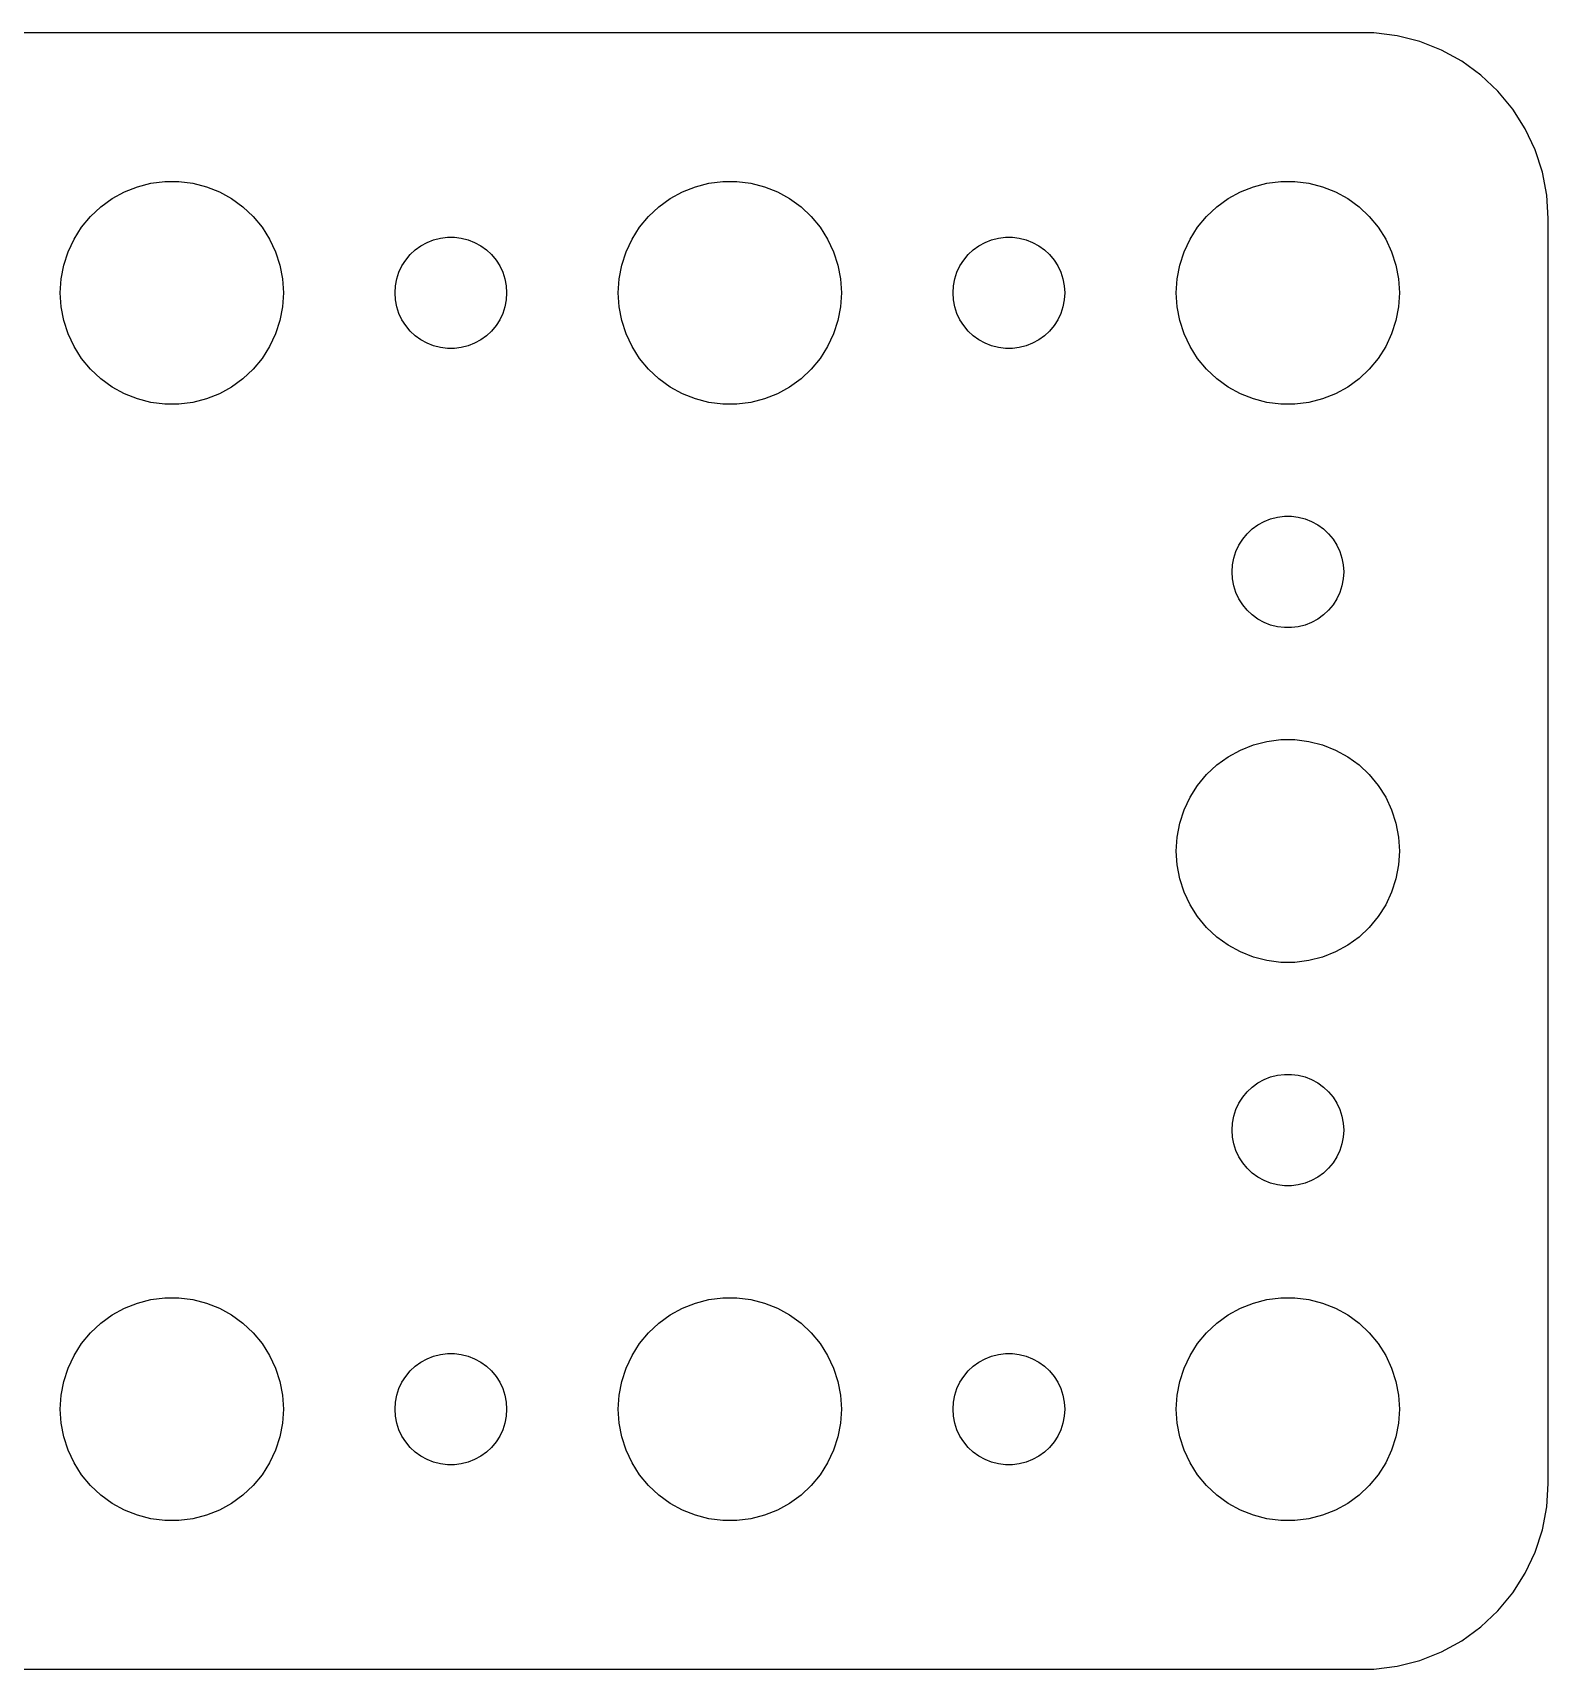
# Model space of a CAD drawing. Header units: metres. Extents: x -37 to 37, y 248 to 508.
# Drawn here: x -3.74 to 37, y 410.01 to 453.99 of the extents above; entities that cross this region are included whole.
import ezdxf

# ---------------------------------------------------------------- set-up
doc = ezdxf.new("R2010")
doc.units = ezdxf.units.M

msp = doc.modelspace()

# ---------------------------------------------------------------- linework, layer by layer
for p, q in [((32.3139, 453.99), (-32.3139, 453.99)), ((32.9369, 453.911), (32.3139, 453.99)), ((33.5451, 453.755), (32.9369, 453.911)), ((34.1289, 453.524), (33.5451, 453.755)), ((34.6791, 453.222), (34.1289, 453.524)), ((35.1871, 452.853), (34.6791, 453.222)), ((35.6448, 452.423), (35.1871, 452.853)), ((36.0451, 451.939), (35.6448, 452.423)), ((36.3815, 451.409), (36.0451, 451.939)), ((36.6489, 450.841), (36.3815, 451.409)), ((36.8429, 450.243), (36.6489, 450.841)), ((-0.92705, 449.853), (-0.56213, 449.947)), ((-0.56213, 449.947), (-0.18837, 449.994)), ((-0.18837, 449.994), (0.18837, 449.994)), ((0.18837, 449.994), (0.56213, 449.947)), ((0.56213, 449.947), (0.92705, 449.853)), ((14.0729, 449.853), (14.4379, 449.947)), ((14.4379, 449.947), (14.8116, 449.994)), ((14.8116, 449.994), (15.1884, 449.994)), ((15.1884, 449.994), (15.5621, 449.947)), ((15.5621, 449.947), (15.927, 449.853)), ((29.0729, 449.853), (29.4379, 449.947)), ((29.4379, 449.947), (29.8116, 449.994)), ((29.8116, 449.994), (30.1884, 449.994)), ((30.1884, 449.994), (30.5621, 449.947)), ((30.5621, 449.947), (30.927, 449.853)), ((36.9606, 449.627), (36.8429, 450.243)), ((-1.91226, 449.312), (-1.60747, 449.533)), ((-1.60747, 449.533), (-1.27733, 449.714)), ((-1.27733, 449.714), (-0.92705, 449.853)), ((0.92705, 449.853), (1.27733, 449.714)), ((1.27733, 449.714), (1.60747, 449.533)), ((1.60747, 449.533), (1.91226, 449.312)), ((13.0877, 449.312), (13.3925, 449.533)), ((13.3925, 449.533), (13.7227, 449.714)), ((13.7227, 449.714), (14.0729, 449.853)), ((15.927, 449.853), (16.2773, 449.714)), ((16.2773, 449.714), (16.6075, 449.533)), ((16.6075, 449.533), (16.9123, 449.312)), ((28.0877, 449.312), (28.3925, 449.533)), ((28.3925, 449.533), (28.7227, 449.714)), ((28.7227, 449.714), (29.0729, 449.853)), ((30.927, 449.853), (31.2773, 449.714)), ((31.2773, 449.714), (31.6075, 449.533)), ((31.6075, 449.533), (31.9123, 449.312)), ((37, 449), (36.9606, 449.627)), ((-2.42705, 448.763), (-2.1869, 449.054)), ((-2.1869, 449.054), (-1.91226, 449.312)), ((1.91226, 449.312), (2.1869, 449.054)), ((2.1869, 449.054), (2.42705, 448.763)), ((12.5729, 448.763), (12.8131, 449.054)), ((12.8131, 449.054), (13.0877, 449.312)), ((16.9123, 449.312), (17.1869, 449.054)), ((17.1869, 449.054), (17.427, 448.763)), ((27.5729, 448.763), (27.8131, 449.054)), ((27.8131, 449.054), (28.0877, 449.312)), ((31.9123, 449.312), (32.1869, 449.054)), ((32.1869, 449.054), (32.427, 448.763)), ((-2.62891, 448.445), (-2.42705, 448.763)), ((2.42705, 448.763), (2.62891, 448.445)), ((12.3711, 448.445), (12.5729, 448.763)), ((17.427, 448.763), (17.6289, 448.445)), ((27.3711, 448.445), (27.5729, 448.763)), ((32.427, 448.763), (32.6289, 448.445)), ((37, 415), (37, 449)), ((-2.78932, 448.104), (-2.62891, 448.445)), ((2.62891, 448.445), (2.78932, 448.104)), ((6.54385, 448.156), (6.69626, 448.266)), ((6.69626, 448.266), (6.86133, 448.357)), ((6.86133, 448.357), (7.03647, 448.427)), ((7.03647, 448.427), (7.21892, 448.473)), ((7.21892, 448.473), (7.40581, 448.497)), ((7.40581, 448.497), (7.59418, 448.497)), ((7.59418, 448.497), (7.78107, 448.473)), ((7.78107, 448.473), (7.96352, 448.427)), ((7.96352, 448.427), (8.13866, 448.357)), ((8.13866, 448.357), (8.30373, 448.266)), ((8.30373, 448.266), (8.45613, 448.156)), ((12.2107, 448.104), (12.3711, 448.445)), ((17.6289, 448.445), (17.7893, 448.104)), ((21.5439, 448.156), (21.6963, 448.266)), ((21.6963, 448.266), (21.8613, 448.357)), ((21.8613, 448.357), (22.0365, 448.427)), ((22.0365, 448.427), (22.2189, 448.473)), ((22.2189, 448.473), (22.4058, 448.497)), ((22.4058, 448.497), (22.5942, 448.497)), ((22.5942, 448.497), (22.7811, 448.473)), ((22.7811, 448.473), (22.9635, 448.427)), ((22.9635, 448.427), (23.1387, 448.357)), ((23.1387, 448.357), (23.3037, 448.266)), ((23.3037, 448.266), (23.4561, 448.156)), ((27.2107, 448.104), (27.3711, 448.445)), ((32.6289, 448.445), (32.7893, 448.104)), ((-2.97633, 447.376), (-2.90575, 447.746)), ((-2.90575, 447.746), (-2.78932, 448.104)), ((2.78932, 448.104), (2.90575, 447.746)), ((2.90575, 447.746), (2.97633, 447.376)), ((6.10533, 447.552), (6.18553, 447.723)), ((6.18553, 447.723), (6.28647, 447.882)), ((6.28647, 447.882), (6.40654, 448.027)), ((6.40654, 448.027), (6.54385, 448.156)), ((8.45613, 448.156), (8.59344, 448.027)), ((8.59344, 448.027), (8.71352, 447.882)), ((8.71352, 447.882), (8.81445, 447.723)), ((8.81445, 447.723), (8.89465, 447.552)), ((12.0237, 447.376), (12.0942, 447.746)), ((12.0942, 447.746), (12.2107, 448.104)), ((17.7893, 448.104), (17.9057, 447.746)), ((17.9057, 447.746), (17.9763, 447.376)), ((21.1053, 447.552), (21.1855, 447.723)), ((21.1855, 447.723), (21.2865, 447.882)), ((21.2865, 447.882), (21.4065, 448.027)), ((21.4065, 448.027), (21.5439, 448.156)), ((23.4561, 448.156), (23.5934, 448.027)), ((23.5934, 448.027), (23.7135, 447.882)), ((23.7135, 447.882), (23.8145, 447.723)), ((23.8145, 447.723), (23.8947, 447.552)), ((27.0237, 447.376), (27.0942, 447.746)), ((27.0942, 447.746), (27.2107, 448.104)), ((32.7893, 448.104), (32.9057, 447.746)), ((32.9057, 447.746), (32.9763, 447.376)), ((-3, 447), (-2.97633, 447.376)), ((2.97633, 447.376), (3, 447)), ((6.01183, 447.188), (6.04712, 447.373)), ((6.04712, 447.373), (6.10533, 447.552)), ((8.89465, 447.552), (8.95287, 447.373)), ((8.95287, 447.373), (8.98816, 447.188)), ((12, 447), (12.0237, 447.376)), ((17.9763, 447.376), (18, 447)), ((21.0118, 447.188), (21.0471, 447.373)), ((21.0471, 447.373), (21.1053, 447.552)), ((23.8947, 447.552), (23.9529, 447.373)), ((23.9529, 447.373), (23.9882, 447.188)), ((27, 447), (27.0237, 447.376)), ((32.9763, 447.376), (33, 447)), ((-2.97633, 446.624), (-3, 447)), ((3, 447), (2.97633, 446.624)), ((6, 447), (6.01183, 447.188)), ((6.01183, 446.812), (6, 447)), ((8.98816, 447.188), (9, 447)), ((9, 447), (8.98816, 446.812)), ((12.0237, 446.624), (12, 447)), ((18, 447), (17.9763, 446.624)), ((21, 447), (21.0118, 447.188)), ((21.0118, 446.812), (21, 447)), ((23.9882, 447.188), (24, 447)), ((24, 447), (23.9882, 446.812)), ((27.0237, 446.624), (27, 447)), ((33, 447), (32.9763, 446.624)), ((-2.90575, 446.254), (-2.97633, 446.624)), ((2.97633, 446.624), (2.90575, 446.254)), ((6.04712, 446.627), (6.01183, 446.812)), ((6.10533, 446.448), (6.04712, 446.627)), ((6.18553, 446.277), (6.10533, 446.448)), ((8.89465, 446.448), (8.81445, 446.277)), ((8.95287, 446.627), (8.89465, 446.448)), ((8.98816, 446.812), (8.95287, 446.627)), ((12.0942, 446.254), (12.0237, 446.624)), ((17.9763, 446.624), (17.9057, 446.254)), ((21.0471, 446.627), (21.0118, 446.812)), ((21.1053, 446.448), (21.0471, 446.627)), ((21.1855, 446.277), (21.1053, 446.448)), ((23.8947, 446.448), (23.8145, 446.277)), ((23.9529, 446.627), (23.8947, 446.448)), ((23.9882, 446.812), (23.9529, 446.627)), ((27.0942, 446.254), (27.0237, 446.624)), ((32.9763, 446.624), (32.9057, 446.254)), ((-2.78932, 445.896), (-2.90575, 446.254)), ((2.90575, 446.254), (2.78932, 445.896)), ((6.28647, 446.118), (6.18553, 446.277)), ((6.40654, 445.973), (6.28647, 446.118)), ((6.54385, 445.844), (6.40654, 445.973)), ((8.59344, 445.973), (8.45613, 445.844)), ((8.71352, 446.118), (8.59344, 445.973)), ((8.81445, 446.277), (8.71352, 446.118)), ((12.2107, 445.896), (12.0942, 446.254)), ((17.9057, 446.254), (17.7893, 445.896)), ((21.2865, 446.118), (21.1855, 446.277)), ((21.4065, 445.973), (21.2865, 446.118)), ((21.5439, 445.844), (21.4065, 445.973)), ((23.5934, 445.973), (23.4561, 445.844)), ((23.7135, 446.118), (23.5934, 445.973)), ((23.8145, 446.277), (23.7135, 446.118)), ((27.2107, 445.896), (27.0942, 446.254)), ((32.9057, 446.254), (32.7893, 445.896)), ((-2.62891, 445.555), (-2.78932, 445.896)), ((-2.42705, 445.237), (-2.62891, 445.555)), ((2.62891, 445.555), (2.42705, 445.237)), ((2.78932, 445.896), (2.62891, 445.555)), ((6.69626, 445.734), (6.54385, 445.844)), ((6.86133, 445.643), (6.69626, 445.734)), ((7.03647, 445.573), (6.86133, 445.643)), ((7.21892, 445.527), (7.03647, 445.573)), ((7.40581, 445.503), (7.21892, 445.527)), ((7.78107, 445.527), (7.59418, 445.503)), ((7.96352, 445.573), (7.78107, 445.527)), ((8.13866, 445.643), (7.96352, 445.573)), ((8.30373, 445.734), (8.13866, 445.643)), ((8.45613, 445.844), (8.30373, 445.734)), ((12.3711, 445.555), (12.2107, 445.896)), ((12.5729, 445.237), (12.3711, 445.555)), ((17.6289, 445.555), (17.427, 445.237)), ((17.7893, 445.896), (17.6289, 445.555)), ((21.6963, 445.734), (21.5439, 445.844)), ((21.8613, 445.643), (21.6963, 445.734)), ((22.0365, 445.573), (21.8613, 445.643)), ((22.2189, 445.527), (22.0365, 445.573)), ((22.4058, 445.503), (22.2189, 445.527)), ((22.7811, 445.527), (22.5942, 445.503)), ((22.9635, 445.573), (22.7811, 445.527)), ((23.1387, 445.643), (22.9635, 445.573)), ((23.3037, 445.734), (23.1387, 445.643)), ((23.4561, 445.844), (23.3037, 445.734)), ((27.3711, 445.555), (27.2107, 445.896)), ((27.5729, 445.237), (27.3711, 445.555)), ((32.6289, 445.555), (32.427, 445.237)), ((32.7893, 445.896), (32.6289, 445.555)), ((-2.1869, 444.946), (-2.42705, 445.237)), ((2.42705, 445.237), (2.1869, 444.946)), ((7.59418, 445.503), (7.40581, 445.503)), ((12.8131, 444.946), (12.5729, 445.237)), ((17.427, 445.237), (17.1869, 444.946)), ((22.5942, 445.503), (22.4058, 445.503)), ((27.8131, 444.946), (27.5729, 445.237)), ((32.427, 445.237), (32.1869, 444.946)), ((-1.91226, 444.688), (-2.1869, 444.946)), ((-1.60747, 444.467), (-1.91226, 444.688)), ((1.91226, 444.688), (1.60747, 444.467)), ((2.1869, 444.946), (1.91226, 444.688)), ((13.0877, 444.688), (12.8131, 444.946)), ((13.3925, 444.467), (13.0877, 444.688)), ((16.9123, 444.688), (16.6075, 444.467)), ((17.1869, 444.946), (16.9123, 444.688)), ((28.0877, 444.688), (27.8131, 444.946)), ((28.3925, 444.467), (28.0877, 444.688)), ((31.9123, 444.688), (31.6075, 444.467)), ((32.1869, 444.946), (31.9123, 444.688)), ((-1.27733, 444.286), (-1.60747, 444.467)), ((-0.92705, 444.147), (-1.27733, 444.286)), ((1.27733, 444.286), (0.92705, 444.147)), ((1.60747, 444.467), (1.27733, 444.286)), ((13.7227, 444.286), (13.3925, 444.467)), ((14.0729, 444.147), (13.7227, 444.286)), ((16.2773, 444.286), (15.927, 444.147)), ((16.6075, 444.467), (16.2773, 444.286)), ((28.7227, 444.286), (28.3925, 444.467)), ((29.0729, 444.147), (28.7227, 444.286)), ((31.2773, 444.286), (30.927, 444.147)), ((31.6075, 444.467), (31.2773, 444.286)), ((-0.56213, 444.053), (-0.92705, 444.147)), ((-0.18837, 444.006), (-0.56213, 444.053)), ((0.18837, 444.006), (-0.18837, 444.006)), ((0.56213, 444.053), (0.18837, 444.006)), ((0.92705, 444.147), (0.56213, 444.053)), ((14.4379, 444.053), (14.0729, 444.147)), ((14.8116, 444.006), (14.4379, 444.053)), ((15.1884, 444.006), (14.8116, 444.006)), ((15.5621, 444.053), (15.1884, 444.006)), ((15.927, 444.147), (15.5621, 444.053)), ((29.4379, 444.053), (29.0729, 444.147)), ((29.8116, 444.006), (29.4379, 444.053)), ((30.1884, 444.006), (29.8116, 444.006)), ((30.5621, 444.053), (30.1884, 444.006)), ((30.927, 444.147), (30.5621, 444.053)), ((29.0439, 440.656), (29.1963, 440.766)), ((29.1963, 440.766), (29.3613, 440.857)), ((29.3613, 440.857), (29.5365, 440.927)), ((29.5365, 440.927), (29.7189, 440.973)), ((29.7189, 440.973), (29.9058, 440.997)), ((29.9058, 440.997), (30.0942, 440.997)), ((30.0942, 440.997), (30.2811, 440.973)), ((30.2811, 440.973), (30.4635, 440.927)), ((30.4635, 440.927), (30.6387, 440.857)), ((30.6387, 440.857), (30.8037, 440.766)), ((30.8037, 440.766), (30.9561, 440.656)), ((28.6855, 440.223), (28.7865, 440.382)), ((28.7865, 440.382), (28.9065, 440.527)), ((28.9065, 440.527), (29.0439, 440.656)), ((30.9561, 440.656), (31.0934, 440.527)), ((31.0934, 440.527), (31.2135, 440.382)), ((31.2135, 440.382), (31.3145, 440.223)), ((28.5118, 439.688), (28.5471, 439.873)), ((28.5471, 439.873), (28.6053, 440.052)), ((28.6053, 440.052), (28.6855, 440.223)), ((31.3145, 440.223), (31.3947, 440.052)), ((31.3947, 440.052), (31.4529, 439.873)), ((31.4529, 439.873), (31.4882, 439.688)), ((28.5, 439.5), (28.5118, 439.688)), ((28.5118, 439.312), (28.5, 439.5)), ((31.4882, 439.688), (31.5, 439.5)), ((31.5, 439.5), (31.4882, 439.312)), ((28.5471, 439.127), (28.5118, 439.312)), ((28.6053, 438.948), (28.5471, 439.127)), ((28.6855, 438.777), (28.6053, 438.948)), ((31.3947, 438.948), (31.3145, 438.777)), ((31.4529, 439.127), (31.3947, 438.948)), ((31.4882, 439.312), (31.4529, 439.127)), ((28.7865, 438.618), (28.6855, 438.777)), ((28.9065, 438.473), (28.7865, 438.618)), ((31.2135, 438.618), (31.0934, 438.473)), ((31.3145, 438.777), (31.2135, 438.618)), ((29.0439, 438.344), (28.9065, 438.473)), ((29.1963, 438.234), (29.0439, 438.344)), ((29.3613, 438.143), (29.1963, 438.234)), ((29.5365, 438.073), (29.3613, 438.143)), ((29.7189, 438.027), (29.5365, 438.073)), ((30.4635, 438.073), (30.2811, 438.027)), ((30.6387, 438.143), (30.4635, 438.073)), ((30.8037, 438.234), (30.6387, 438.143)), ((30.9561, 438.344), (30.8037, 438.234)), ((31.0934, 438.473), (30.9561, 438.344)), ((29.9058, 438.003), (29.7189, 438.027)), ((30.0942, 438.003), (29.9058, 438.003)), ((30.2811, 438.027), (30.0942, 438.003)), ((29.4379, 434.947), (29.8116, 434.994)), ((29.8116, 434.994), (30.1884, 434.994)), ((30.1884, 434.994), (30.5621, 434.947)), ((28.0877, 434.312), (28.3925, 434.533)), ((28.3925, 434.533), (28.7227, 434.714)), ((28.7227, 434.714), (29.0729, 434.853)), ((29.0729, 434.853), (29.4379, 434.947)), ((30.5621, 434.947), (30.927, 434.853)), ((30.927, 434.853), (31.2773, 434.714)), ((31.2773, 434.714), (31.6075, 434.533)), ((31.6075, 434.533), (31.9123, 434.312)), ((27.8131, 434.054), (28.0877, 434.312)), ((31.9123, 434.312), (32.1869, 434.054)), ((27.3711, 433.445), (27.5729, 433.763)), ((27.5729, 433.763), (27.8131, 434.054)), ((32.1869, 434.054), (32.427, 433.763)), ((32.427, 433.763), (32.6289, 433.445)), ((27.2107, 433.104), (27.3711, 433.445)), ((32.6289, 433.445), (32.7893, 433.104)), ((27.0942, 432.746), (27.2107, 433.104)), ((32.7893, 433.104), (32.9057, 432.746)), ((27, 432), (27.0237, 432.376)), ((27.0237, 432.376), (27.0942, 432.746)), ((32.9057, 432.746), (32.9763, 432.376)), ((32.9763, 432.376), (33, 432)), ((27.0237, 431.624), (27, 432)), ((33, 432), (32.9763, 431.624)), ((27.0942, 431.254), (27.0237, 431.624)), ((32.9763, 431.624), (32.9057, 431.254)), ((27.2107, 430.896), (27.0942, 431.254)), ((32.9057, 431.254), (32.7893, 430.896)), ((27.3711, 430.555), (27.2107, 430.896)), ((32.7893, 430.896), (32.6289, 430.555)), ((27.5729, 430.237), (27.3711, 430.555)), ((27.8131, 429.946), (27.5729, 430.237)), ((32.427, 430.237), (32.1869, 429.946)), ((32.6289, 430.555), (32.427, 430.237)), ((28.0877, 429.688), (27.8131, 429.946)), ((28.3925, 429.467), (28.0877, 429.688)), ((31.9123, 429.688), (31.6075, 429.467)), ((32.1869, 429.946), (31.9123, 429.688)), ((28.7227, 429.286), (28.3925, 429.467)), ((29.0729, 429.147), (28.7227, 429.286)), ((31.2773, 429.286), (30.927, 429.147)), ((31.6075, 429.467), (31.2773, 429.286)), ((29.4379, 429.053), (29.0729, 429.147)), ((29.8116, 429.006), (29.4379, 429.053)), ((30.1884, 429.006), (29.8116, 429.006)), ((30.5621, 429.053), (30.1884, 429.006)), ((30.927, 429.147), (30.5621, 429.053)), ((29.0439, 425.656), (29.1963, 425.766)), ((29.1963, 425.766), (29.3613, 425.857)), ((29.3613, 425.857), (29.5365, 425.927)), ((29.5365, 425.927), (29.7189, 425.973)), ((29.7189, 425.973), (29.9058, 425.997)), ((29.9058, 425.997), (30.0942, 425.997)), ((30.0942, 425.997), (30.2811, 425.973)), ((30.2811, 425.973), (30.4635, 425.927)), ((30.4635, 425.927), (30.6387, 425.857)), ((30.6387, 425.857), (30.8037, 425.766)), ((30.8037, 425.766), (30.9561, 425.656)), ((28.6855, 425.223), (28.7865, 425.382)), ((28.7865, 425.382), (28.9065, 425.527)), ((28.9065, 425.527), (29.0439, 425.656)), ((30.9561, 425.656), (31.0934, 425.527)), ((31.0934, 425.527), (31.2135, 425.382)), ((31.2135, 425.382), (31.3145, 425.223)), ((28.5118, 424.688), (28.5471, 424.873)), ((28.5471, 424.873), (28.6053, 425.052)), ((28.6053, 425.052), (28.6855, 425.223)), ((31.3145, 425.223), (31.3947, 425.052)), ((31.3947, 425.052), (31.4529, 424.873)), ((31.4529, 424.873), (31.4882, 424.688)), ((28.5, 424.5), (28.5118, 424.688)), ((28.5118, 424.312), (28.5, 424.5)), ((31.4882, 424.688), (31.5, 424.5)), ((31.5, 424.5), (31.4882, 424.312)), ((28.5471, 424.127), (28.5118, 424.312)), ((28.6053, 423.948), (28.5471, 424.127)), ((31.4529, 424.127), (31.3947, 423.948)), ((31.4882, 424.312), (31.4529, 424.127)), ((28.6855, 423.777), (28.6053, 423.948)), ((28.7865, 423.618), (28.6855, 423.777)), ((28.9065, 423.473), (28.7865, 423.618)), ((31.2135, 423.618), (31.0934, 423.473)), ((31.3145, 423.777), (31.2135, 423.618)), ((31.3947, 423.948), (31.3145, 423.777)), ((29.0439, 423.344), (28.9065, 423.473)), ((29.1963, 423.234), (29.0439, 423.344)), ((29.3613, 423.143), (29.1963, 423.234)), ((29.5365, 423.073), (29.3613, 423.143)), ((30.6387, 423.143), (30.4635, 423.073)), ((30.8037, 423.234), (30.6387, 423.143)), ((30.9561, 423.344), (30.8037, 423.234)), ((31.0934, 423.473), (30.9561, 423.344)), ((29.7189, 423.027), (29.5365, 423.073)), ((29.9058, 423.003), (29.7189, 423.027)), ((30.0942, 423.003), (29.9058, 423.003)), ((30.2811, 423.027), (30.0942, 423.003)), ((30.4635, 423.073), (30.2811, 423.027)), ((-1.60747, 419.533), (-1.27733, 419.714)), ((-1.27733, 419.714), (-0.92705, 419.853)), ((-0.92705, 419.853), (-0.56213, 419.947)), ((-0.56213, 419.947), (-0.18837, 419.994)), ((-0.18837, 419.994), (0.18837, 419.994)), ((0.18837, 419.994), (0.56213, 419.947)), ((0.56213, 419.947), (0.92705, 419.853)), ((0.92705, 419.853), (1.27733, 419.714)), ((1.27733, 419.714), (1.60747, 419.533)), ((13.3925, 419.533), (13.7227, 419.714)), ((13.7227, 419.714), (14.0729, 419.853)), ((14.0729, 419.853), (14.4379, 419.947)), ((14.4379, 419.947), (14.8116, 419.994)), ((14.8116, 419.994), (15.1884, 419.994)), ((15.1884, 419.994), (15.5621, 419.947)), ((15.5621, 419.947), (15.927, 419.853)), ((15.927, 419.853), (16.2773, 419.714)), ((16.2773, 419.714), (16.6075, 419.533)), ((28.3925, 419.533), (28.7227, 419.714)), ((28.7227, 419.714), (29.0729, 419.853)), ((29.0729, 419.853), (29.4379, 419.947)), ((29.4379, 419.947), (29.8116, 419.994)), ((29.8116, 419.994), (30.1884, 419.994)), ((30.1884, 419.994), (30.5621, 419.947)), ((30.5621, 419.947), (30.927, 419.853)), ((30.927, 419.853), (31.2773, 419.714)), ((31.2773, 419.714), (31.6075, 419.533)), ((-2.1869, 419.054), (-1.91226, 419.312)), ((-1.91226, 419.312), (-1.60747, 419.533)), ((1.60747, 419.533), (1.91226, 419.312)), ((1.91226, 419.312), (2.1869, 419.054)), ((12.8131, 419.054), (13.0877, 419.312)), ((13.0877, 419.312), (13.3925, 419.533)), ((16.6075, 419.533), (16.9123, 419.312)), ((16.9123, 419.312), (17.1869, 419.054)), ((27.8131, 419.054), (28.0877, 419.312)), ((28.0877, 419.312), (28.3925, 419.533)), ((31.6075, 419.533), (31.9123, 419.312)), ((31.9123, 419.312), (32.1869, 419.054)), ((-2.62891, 418.445), (-2.42705, 418.763)), ((-2.42705, 418.763), (-2.1869, 419.054)), ((2.1869, 419.054), (2.42705, 418.763)), ((2.42705, 418.763), (2.62891, 418.445)), ((12.3711, 418.445), (12.5729, 418.763)), ((12.5729, 418.763), (12.8131, 419.054)), ((17.1869, 419.054), (17.427, 418.763)), ((17.427, 418.763), (17.6289, 418.445)), ((27.3711, 418.445), (27.5729, 418.763)), ((27.5729, 418.763), (27.8131, 419.054)), ((32.1869, 419.054), (32.427, 418.763)), ((32.427, 418.763), (32.6289, 418.445)), ((-2.78932, 418.104), (-2.62891, 418.445)), ((2.62891, 418.445), (2.78932, 418.104)), ((6.54385, 418.156), (6.69626, 418.266)), ((6.69626, 418.266), (6.86133, 418.357)), ((6.86133, 418.357), (7.03647, 418.427)), ((7.03647, 418.427), (7.21892, 418.473)), ((7.21892, 418.473), (7.40581, 418.497)), ((7.40581, 418.497), (7.59418, 418.497)), ((7.59418, 418.497), (7.78107, 418.473)), ((7.78107, 418.473), (7.96352, 418.427)), ((7.96352, 418.427), (8.13866, 418.357)), ((8.13866, 418.357), (8.30373, 418.266)), ((8.30373, 418.266), (8.45613, 418.156)), ((12.2107, 418.104), (12.3711, 418.445)), ((17.6289, 418.445), (17.7893, 418.104)), ((21.5439, 418.156), (21.6963, 418.266)), ((21.6963, 418.266), (21.8613, 418.357)), ((21.8613, 418.357), (22.0365, 418.427)), ((22.0365, 418.427), (22.2189, 418.473)), ((22.2189, 418.473), (22.4058, 418.497)), ((22.4058, 418.497), (22.5942, 418.497)), ((22.5942, 418.497), (22.7811, 418.473)), ((22.7811, 418.473), (22.9635, 418.427)), ((22.9635, 418.427), (23.1387, 418.357)), ((23.1387, 418.357), (23.3037, 418.266)), ((23.3037, 418.266), (23.4561, 418.156)), ((27.2107, 418.104), (27.3711, 418.445)), ((32.6289, 418.445), (32.7893, 418.104)), ((-2.90575, 417.746), (-2.78932, 418.104)), ((2.78932, 418.104), (2.90575, 417.746)), ((6.18553, 417.723), (6.28647, 417.882)), ((6.28647, 417.882), (6.40654, 418.027)), ((6.40654, 418.027), (6.54385, 418.156)), ((8.45613, 418.156), (8.59344, 418.027)), ((8.59344, 418.027), (8.71352, 417.882)), ((8.71352, 417.882), (8.81445, 417.723)), ((12.0942, 417.746), (12.2107, 418.104)), ((17.7893, 418.104), (17.9057, 417.746)), ((21.1855, 417.723), (21.2865, 417.882)), ((21.2865, 417.882), (21.4065, 418.027)), ((21.4065, 418.027), (21.5439, 418.156)), ((23.4561, 418.156), (23.5934, 418.027)), ((23.5934, 418.027), (23.7135, 417.882)), ((23.7135, 417.882), (23.8145, 417.723)), ((27.0942, 417.746), (27.2107, 418.104)), ((32.7893, 418.104), (32.9057, 417.746)), ((-3, 417), (-2.97633, 417.376)), ((-2.97633, 417.376), (-2.90575, 417.746)), ((2.90575, 417.746), (2.97633, 417.376)), ((2.97633, 417.376), (3, 417)), ((6.01183, 417.188), (6.04712, 417.373)), ((6.04712, 417.373), (6.10533, 417.552)), ((6.10533, 417.552), (6.18553, 417.723)), ((8.81445, 417.723), (8.89465, 417.552)), ((8.89465, 417.552), (8.95287, 417.373)), ((8.95287, 417.373), (8.98816, 417.188)), ((12, 417), (12.0237, 417.376)), ((12.0237, 417.376), (12.0942, 417.746)), ((17.9057, 417.746), (17.9763, 417.376)), ((17.9763, 417.376), (18, 417)), ((21.0118, 417.188), (21.0471, 417.373)), ((21.0471, 417.373), (21.1053, 417.552)), ((21.1053, 417.552), (21.1855, 417.723)), ((23.8145, 417.723), (23.8947, 417.552)), ((23.8947, 417.552), (23.9529, 417.373)), ((23.9529, 417.373), (23.9882, 417.188)), ((27, 417), (27.0237, 417.376)), ((27.0237, 417.376), (27.0942, 417.746)), ((32.9057, 417.746), (32.9763, 417.376)), ((32.9763, 417.376), (33, 417)), ((-2.97633, 416.624), (-3, 417)), ((3, 417), (2.97633, 416.624)), ((6, 417), (6.01183, 417.188)), ((6.01183, 416.812), (6, 417)), ((8.98816, 417.188), (9, 417)), ((9, 417), (8.98816, 416.812)), ((12.0237, 416.624), (12, 417)), ((18, 417), (17.9763, 416.624)), ((21, 417), (21.0118, 417.188)), ((21.0118, 416.812), (21, 417)), ((23.9882, 417.188), (24, 417)), ((24, 417), (23.9882, 416.812)), ((27.0237, 416.624), (27, 417)), ((33, 417), (32.9763, 416.624)), ((-2.90575, 416.254), (-2.97633, 416.624)), ((2.97633, 416.624), (2.90575, 416.254)), ((6.04712, 416.627), (6.01183, 416.812)), ((6.10533, 416.448), (6.04712, 416.627)), ((8.95287, 416.627), (8.89465, 416.448)), ((8.98816, 416.812), (8.95287, 416.627)), ((12.0942, 416.254), (12.0237, 416.624)), ((17.9763, 416.624), (17.9057, 416.254)), ((21.0471, 416.627), (21.0118, 416.812)), ((21.1053, 416.448), (21.0471, 416.627)), ((23.9529, 416.627), (23.8947, 416.448)), ((23.9882, 416.812), (23.9529, 416.627)), ((27.0942, 416.254), (27.0237, 416.624)), ((32.9763, 416.624), (32.9057, 416.254)), ((-2.78932, 415.896), (-2.90575, 416.254)), ((2.90575, 416.254), (2.78932, 415.896)), ((6.18553, 416.277), (6.10533, 416.448)), ((6.28647, 416.118), (6.18553, 416.277)), ((6.40654, 415.973), (6.28647, 416.118)), ((8.71352, 416.118), (8.59344, 415.973)), ((8.81445, 416.277), (8.71352, 416.118)), ((8.89465, 416.448), (8.81445, 416.277)), ((12.2107, 415.896), (12.0942, 416.254)), ((17.9057, 416.254), (17.7893, 415.896)), ((21.1855, 416.277), (21.1053, 416.448)), ((21.2865, 416.118), (21.1855, 416.277)), ((21.4065, 415.973), (21.2865, 416.118)), ((23.7135, 416.118), (23.5934, 415.973)), ((23.8145, 416.277), (23.7135, 416.118)), ((23.8947, 416.448), (23.8145, 416.277)), ((27.2107, 415.896), (27.0942, 416.254)), ((32.9057, 416.254), (32.7893, 415.896)), ((-2.62891, 415.555), (-2.78932, 415.896)), ((2.78932, 415.896), (2.62891, 415.555)), ((6.54385, 415.844), (6.40654, 415.973)), ((6.69626, 415.734), (6.54385, 415.844)), ((6.86133, 415.643), (6.69626, 415.734)), ((7.03647, 415.573), (6.86133, 415.643)), ((8.13866, 415.643), (7.96352, 415.573)), ((8.30373, 415.734), (8.13866, 415.643)), ((8.45613, 415.844), (8.30373, 415.734)), ((8.59344, 415.973), (8.45613, 415.844)), ((12.3711, 415.555), (12.2107, 415.896)), ((17.7893, 415.896), (17.6289, 415.555)), ((21.5439, 415.844), (21.4065, 415.973)), ((21.6963, 415.734), (21.5439, 415.844)), ((21.8613, 415.643), (21.6963, 415.734)), ((22.0365, 415.573), (21.8613, 415.643)), ((23.1387, 415.643), (22.9635, 415.573)), ((23.3037, 415.734), (23.1387, 415.643)), ((23.4561, 415.844), (23.3037, 415.734)), ((23.5934, 415.973), (23.4561, 415.844)), ((27.3711, 415.555), (27.2107, 415.896)), ((32.7893, 415.896), (32.6289, 415.555)), ((-2.42705, 415.237), (-2.62891, 415.555)), ((-2.1869, 414.946), (-2.42705, 415.237)), ((2.42705, 415.237), (2.1869, 414.946)), ((2.62891, 415.555), (2.42705, 415.237)), ((7.21892, 415.527), (7.03647, 415.573)), ((7.40581, 415.503), (7.21892, 415.527)), ((7.59418, 415.503), (7.40581, 415.503)), ((7.78107, 415.527), (7.59418, 415.503)), ((7.96352, 415.573), (7.78107, 415.527)), ((12.5729, 415.237), (12.3711, 415.555)), ((12.8131, 414.946), (12.5729, 415.237)), ((17.427, 415.237), (17.1869, 414.946)), ((17.6289, 415.555), (17.427, 415.237)), ((22.2189, 415.527), (22.0365, 415.573)), ((22.4058, 415.503), (22.2189, 415.527)), ((22.5942, 415.503), (22.4058, 415.503)), ((22.7811, 415.527), (22.5942, 415.503)), ((22.9635, 415.573), (22.7811, 415.527)), ((27.5729, 415.237), (27.3711, 415.555)), ((27.8131, 414.946), (27.5729, 415.237)), ((32.427, 415.237), (32.1869, 414.946)), ((32.6289, 415.555), (32.427, 415.237)), ((-1.91226, 414.688), (-2.1869, 414.946)), ((2.1869, 414.946), (1.91226, 414.688)), ((13.0877, 414.688), (12.8131, 414.946)), ((17.1869, 414.946), (16.9123, 414.688)), ((28.0877, 414.688), (27.8131, 414.946)), ((32.1869, 414.946), (31.9123, 414.688)), ((36.9606, 414.373), (37, 415)), ((-1.60747, 414.467), (-1.91226, 414.688)), ((-1.27733, 414.286), (-1.60747, 414.467)), ((1.60747, 414.467), (1.27733, 414.286)), ((1.91226, 414.688), (1.60747, 414.467)), ((13.3925, 414.467), (13.0877, 414.688)), ((13.7227, 414.286), (13.3925, 414.467)), ((16.6075, 414.467), (16.2773, 414.286)), ((16.9123, 414.688), (16.6075, 414.467)), ((28.3925, 414.467), (28.0877, 414.688)), ((28.7227, 414.286), (28.3925, 414.467)), ((31.6075, 414.467), (31.2773, 414.286)), ((31.9123, 414.688), (31.6075, 414.467)), ((36.8429, 413.757), (36.9606, 414.373)), ((-0.92705, 414.147), (-1.27733, 414.286)), ((-0.56213, 414.053), (-0.92705, 414.147)), ((-0.18837, 414.006), (-0.56213, 414.053)), ((0.18837, 414.006), (-0.18837, 414.006)), ((0.56213, 414.053), (0.18837, 414.006)), ((0.92705, 414.147), (0.56213, 414.053)), ((1.27733, 414.286), (0.92705, 414.147)), ((14.0729, 414.147), (13.7227, 414.286)), ((14.4379, 414.053), (14.0729, 414.147)), ((14.8116, 414.006), (14.4379, 414.053)), ((15.1884, 414.006), (14.8116, 414.006)), ((15.5621, 414.053), (15.1884, 414.006)), ((15.927, 414.147), (15.5621, 414.053)), ((16.2773, 414.286), (15.927, 414.147)), ((29.0729, 414.147), (28.7227, 414.286)), ((29.4379, 414.053), (29.0729, 414.147)), ((29.8116, 414.006), (29.4379, 414.053)), ((30.1884, 414.006), (29.8116, 414.006)), ((30.5621, 414.053), (30.1884, 414.006)), ((30.927, 414.147), (30.5621, 414.053)), ((31.2773, 414.286), (30.927, 414.147)), ((36.6489, 413.159), (36.8429, 413.757)), ((36.3815, 412.591), (36.6489, 413.159)), ((36.0451, 412.061), (36.3815, 412.591)), ((35.6448, 411.577), (36.0451, 412.061)), ((35.1871, 411.147), (35.6448, 411.577)), ((34.1289, 410.476), (34.6791, 410.778)), ((34.6791, 410.778), (35.1871, 411.147)), ((33.5451, 410.245), (34.1289, 410.476)), ((-32.3139, 410.01), (32.3139, 410.01)), ((32.3139, 410.01), (32.9369, 410.089)), ((32.9369, 410.089), (33.5451, 410.245))]:
    msp.add_line(p, q)

doc.saveas('drawing.dxf')
